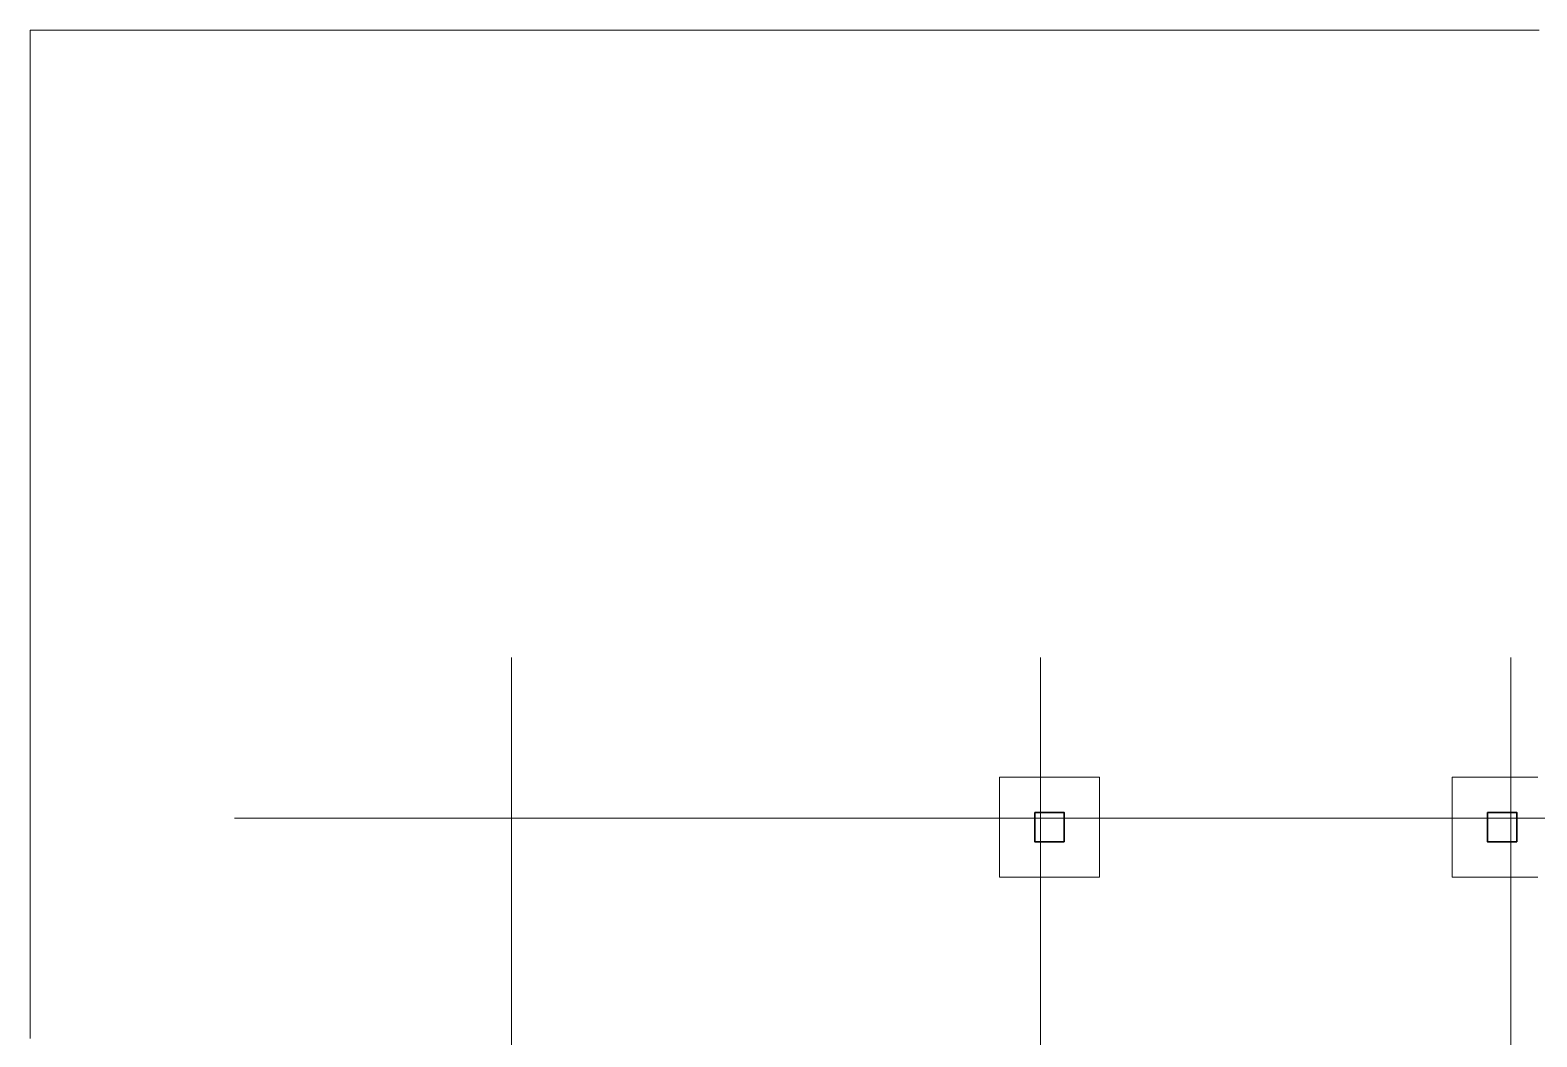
# Model space of a CAD drawing. Header units: metres. Extents: x -15 to 373, y -62 to 319.
# Drawn here: x -14.5 to 241.7, y 148.3 to 319.5 of the extents above; entities that cross this region are included whole.
import ezdxf

# ---------------------------------------------------------------- set-up
doc = ezdxf.new("R2010")
doc.units = ezdxf.units.M
for name, color, linetype in [('A-ANNO', 7, 'Continuous'), ('A-COLU', 7, 'Continuous'), ('A-MAT', 7, 'Continuous')]:
    doc.layers.add(name, color=color, linetype=linetype)

msp = doc.modelspace()

# ---------------------------------------------------------------- linework, layer by layer
at = {"layer": 'A-ANNO', "linetype": 'Continuous', "lineweight": 18, "true_color": 0x000000}
for p, q in [((67.31, 212.82), (67.31, 24.45)), ((157.31, 212.82), (157.31, 24.45)), ((237.31, 212.82), (237.31, 24.45)), ((20.21, 185.46), (280.69, 185.46))]:
    msp.add_line(p, q, dxfattribs=at)
at = {"layer": 'A-COLU', "linetype": 'Continuous', "lineweight": 35, "true_color": 0x000000}
for points in [[(156.31, 186.46), (156.81, 186.46), (157.31, 186.46), (157.81, 186.46), (158.31, 186.46), (158.81, 186.46), (159.31, 186.46), (159.81, 186.46), (160.31, 186.46), (160.81, 186.46), (161.31, 186.46)], [(156.31, 181.46), (156.31, 181.96), (156.31, 182.46), (156.31, 182.96), (156.31, 183.46), (156.31, 183.96), (156.31, 184.46), (156.31, 184.96), (156.31, 185.46), (156.31, 185.96), (156.31, 186.46)], [(161.31, 186.46), (161.31, 185.96), (161.31, 185.46), (161.31, 184.96), (161.31, 184.46), (161.31, 183.96), (161.31, 183.46), (161.31, 182.96), (161.31, 182.46), (161.31, 181.96), (161.31, 181.46)], [(233.31, 186.46), (233.81, 186.46), (234.31, 186.46), (234.81, 186.46), (235.31, 186.46), (235.81, 186.46), (236.31, 186.46), (236.81, 186.46), (237.31, 186.46), (237.81, 186.46), (238.31, 186.46)], [(233.31, 181.46), (233.31, 181.96), (233.31, 182.46), (233.31, 182.96), (233.31, 183.46), (233.31, 183.96), (233.31, 184.46), (233.31, 184.96), (233.31, 185.46), (233.31, 185.96), (233.31, 186.46)], [(238.31, 186.46), (238.31, 185.96), (238.31, 185.46), (238.31, 184.96), (238.31, 184.46), (238.31, 183.96), (238.31, 183.46), (238.31, 182.96), (238.31, 182.46), (238.31, 181.96), (238.31, 181.46)], [(161.31, 181.46), (160.81, 181.46), (160.31, 181.46), (159.81, 181.46), (159.31, 181.46), (158.81, 181.46), (158.31, 181.46), (157.81, 181.46), (157.31, 181.46), (156.81, 181.46), (156.31, 181.46)], [(238.31, 181.46), (237.81, 181.46), (237.31, 181.46), (236.81, 181.46), (236.31, 181.46), (235.81, 181.46), (235.31, 181.46), (234.81, 181.46), (234.31, 181.46), (233.81, 181.46), (233.31, 181.46)]]:
    msp.add_lwpolyline(points, dxfattribs=at)
for points in [[(156.31, 186.46), (156.81, 186.46), (157.31, 186.46), (157.81, 186.46), (158.31, 186.46), (158.81, 186.46), (159.31, 186.46), (159.81, 186.46), (160.31, 186.46), (160.81, 186.46), (161.31, 186.46), (161.31, 185.96), (161.31, 185.46), (161.31, 184.96), (161.31, 184.46), (161.31, 183.96), (161.31, 183.46), (161.31, 182.96), (161.31, 182.46), (161.31, 181.96), (161.31, 181.46), (160.81, 181.46), (160.31, 181.46), (159.81, 181.46), (159.31, 181.46), (158.81, 181.46), (158.31, 181.46), (157.81, 181.46), (157.31, 181.46), (156.81, 181.46), (156.31, 181.46), (156.31, 181.96), (156.31, 182.46), (156.31, 182.96), (156.31, 183.46), (156.31, 183.96), (156.31, 184.46), (156.31, 184.96), (156.31, 185.46), (156.31, 185.96), (156.31, 186.46)], [(233.31, 186.46), (233.81, 186.46), (234.31, 186.46), (234.81, 186.46), (235.31, 186.46), (235.81, 186.46), (236.31, 186.46), (236.81, 186.46), (237.31, 186.46), (237.81, 186.46), (238.31, 186.46), (238.31, 185.96), (238.31, 185.46), (238.31, 184.96), (238.31, 184.46), (238.31, 183.96), (238.31, 183.46), (238.31, 182.96), (238.31, 182.46), (238.31, 181.96), (238.31, 181.46), (237.81, 181.46), (237.31, 181.46), (236.81, 181.46), (236.31, 181.46), (235.81, 181.46), (235.31, 181.46), (234.81, 181.46), (234.31, 181.46), (233.81, 181.46), (233.31, 181.46), (233.31, 181.96), (233.31, 182.46), (233.31, 182.96), (233.31, 183.46), (233.31, 183.96), (233.31, 184.46), (233.31, 184.96), (233.31, 185.46), (233.31, 185.96), (233.31, 186.46)]]:
    msp.add_lwpolyline(points, close=True, dxfattribs=at)
at = {"layer": 'A-MAT', "linetype": 'Continuous', "lineweight": 18, "true_color": 0x000000}
for points in [[(-14.55, 319.49), (-14.55, 318.99), (-14.55, 318.49), (-14.55, 317.99), (-14.55, 317.49), (-14.55, 316.99), (-14.55, 316.49), (-14.55, 315.99), (-14.55, 315.49), (-14.55, 314.99), (-14.55, 314.49), (-14.55, 313.99), (-14.55, 313.49), (-14.55, 312.99), (-14.55, 312.49), (-14.55, 311.99), (-14.55, 311.49), (-14.55, 310.99), (-14.55, 310.49), (-14.55, 309.99), (-14.55, 309.49), (-14.55, 308.99), (-14.55, 308.49), (-14.55, 307.99), (-14.55, 307.49), (-14.55, 306.99), (-14.55, 306.49), (-14.55, 305.99), (-14.55, 305.49), (-14.55, 304.99), (-14.55, 304.49), (-14.55, 303.99), (-14.55, 303.49), (-14.55, 302.99), (-14.55, 302.49), (-14.55, 301.99), (-14.55, 301.49), (-14.55, 300.99), (-14.55, 300.49), (-14.55, 299.99), (-14.55, 299.49), (-14.55, 298.99), (-14.55, 298.49), (-14.55, 297.99), (-14.55, 297.49), (-14.55, 296.99), (-14.55, 296.49), (-14.55, 295.99), (-14.55, 295.49), (-14.55, 294.99), (-14.55, 294.49), (-14.55, 293.99), (-14.55, 293.49), (-14.55, 292.99), (-14.55, 292.49), (-14.55, 291.99), (-14.55, 291.49), (-14.55, 290.99), (-14.55, 290.49), (-14.55, 289.99), (-14.55, 289.49), (-14.55, 288.99), (-14.55, 288.49), (-14.55, 287.99), (-14.55, 287.49), (-14.55, 286.99), (-14.55, 286.49), (-14.55, 285.99), (-14.55, 285.49), (-14.55, 284.99), (-14.55, 284.49), (-14.55, 283.99), (-14.55, 283.49), (-14.55, 282.99), (-14.55, 282.49), (-14.55, 281.99), (-14.55, 281.49), (-14.55, 280.99), (-14.55, 280.49), (-14.55, 279.99), (-14.55, 279.49), (-14.55, 278.99), (-14.55, 278.49), (-14.55, 277.99), (-14.55, 277.49), (-14.55, 276.99), (-14.55, 276.49), (-14.55, 275.99), (-14.55, 275.49), (-14.55, 274.99), (-14.55, 274.49), (-14.55, 273.99), (-14.55, 273.49), (-14.55, 272.99), (-14.55, 272.49), (-14.55, 271.99), (-14.55, 271.49), (-14.55, 270.99), (-14.55, 270.49), (-14.55, 269.99), (-14.55, 269.49), (-14.55, 268.99), (-14.55, 268.49), (-14.55, 267.99), (-14.55, 267.49), (-14.55, 266.99), (-14.55, 266.49), (-14.55, 265.99), (-14.55, 265.49), (-14.55, 264.99), (-14.55, 264.49), (-14.55, 263.99), (-14.55, 263.49), (-14.55, 262.99), (-14.55, 262.49), (-14.55, 261.99), (-14.55, 261.49), (-14.55, 260.99), (-14.55, 260.49), (-14.55, 259.99), (-14.55, 259.49), (-14.55, 258.99), (-14.55, 258.49), (-14.55, 257.99), (-14.55, 257.49), (-14.55, 256.99), (-14.55, 256.49), (-14.55, 255.99), (-14.55, 255.49), (-14.55, 254.99), (-14.55, 254.49), (-14.55, 253.99), (-14.55, 253.49), (-14.55, 252.99), (-14.55, 252.49), (-14.55, 251.99), (-14.55, 251.49), (-14.55, 250.99), (-14.55, 250.49), (-14.55, 249.99), (-14.55, 249.49), (-14.55, 248.99), (-14.55, 248.49), (-14.55, 247.99), (-14.55, 247.49), (-14.55, 246.99), (-14.55, 246.49), (-14.55, 245.99), (-14.55, 245.49), (-14.55, 244.99), (-14.55, 244.49), (-14.55, 243.99), (-14.55, 243.49), (-14.55, 242.99), (-14.55, 242.49), (-14.55, 241.99), (-14.55, 241.49), (-14.55, 240.99), (-14.55, 240.49), (-14.55, 239.99), (-14.55, 239.49), (-14.55, 238.99), (-14.55, 238.49), (-14.55, 237.99), (-14.55, 237.49), (-14.55, 236.99), (-14.55, 236.49), (-14.55, 235.99), (-14.55, 235.49), (-14.55, 234.99), (-14.55, 234.49), (-14.55, 233.99), (-14.55, 233.49), (-14.55, 232.99), (-14.55, 232.49), (-14.55, 231.99), (-14.55, 231.49), (-14.55, 230.99), (-14.55, 230.49), (-14.55, 229.99), (-14.55, 229.49), (-14.55, 228.99), (-14.55, 228.49), (-14.55, 227.99), (-14.55, 227.49), (-14.55, 226.99), (-14.55, 226.49), (-14.55, 225.99), (-14.55, 225.49), (-14.55, 224.99), (-14.55, 224.49), (-14.55, 223.99), (-14.55, 223.49), (-14.55, 222.99), (-14.55, 222.49), (-14.55, 221.99), (-14.55, 221.49), (-14.55, 220.99), (-14.55, 220.49), (-14.55, 219.99), (-14.55, 219.49), (-14.55, 218.99), (-14.55, 218.49), (-14.55, 217.99), (-14.55, 217.49), (-14.55, 216.99), (-14.55, 216.49), (-14.55, 215.99), (-14.55, 215.49), (-14.55, 214.99), (-14.55, 214.49), (-14.55, 213.99), (-14.55, 213.49), (-14.55, 212.99), (-14.55, 212.49), (-14.55, 211.99), (-14.55, 211.49), (-14.55, 210.99), (-14.55, 210.49), (-14.55, 209.99), (-14.55, 209.49), (-14.55, 208.99), (-14.55, 208.49), (-14.55, 207.99), (-14.55, 207.49), (-14.55, 206.99), (-14.55, 206.49), (-14.55, 205.99), (-14.55, 205.49), (-14.55, 204.99), (-14.55, 204.49), (-14.55, 203.99), (-14.55, 203.5), (-14.55, 203), (-14.55, 202.5), (-14.55, 202), (-14.55, 201.5), (-14.55, 201), (-14.55, 200.5), (-14.55, 200), (-14.55, 199.5), (-14.55, 199), (-14.55, 198.5), (-14.55, 198), (-14.55, 197.5), (-14.55, 197), (-14.55, 196.5), (-14.55, 196), (-14.55, 195.5), (-14.55, 195), (-14.55, 194.5), (-14.55, 194), (-14.55, 193.5), (-14.55, 193), (-14.55, 192.5), (-14.55, 192), (-14.55, 191.5), (-14.55, 191), (-14.55, 190.5), (-14.55, 190), (-14.55, 189.5), (-14.55, 189), (-14.55, 188.5), (-14.55, 188), (-14.55, 187.5), (-14.55, 187), (-14.55, 186.5), (-14.55, 186), (-14.55, 185.5), (-14.55, 185), (-14.55, 184.5), (-14.55, 184), (-14.55, 183.5), (-14.55, 183), (-14.55, 182.5), (-14.55, 182), (-14.55, 181.5), (-14.55, 181), (-14.55, 180.5), (-14.55, 180), (-14.55, 179.5), (-14.55, 179), (-14.55, 178.5), (-14.55, 178), (-14.55, 177.5), (-14.55, 177), (-14.55, 176.5), (-14.55, 176), (-14.55, 175.5), (-14.55, 175), (-14.55, 174.5), (-14.55, 174), (-14.55, 173.5), (-14.55, 173), (-14.55, 172.5), (-14.55, 172), (-14.55, 171.5), (-14.55, 171), (-14.55, 170.5), (-14.55, 170), (-14.55, 169.5), (-14.55, 169), (-14.55, 168.5), (-14.55, 168), (-14.55, 167.5), (-14.55, 167), (-14.55, 166.5), (-14.55, 166), (-14.55, 165.5), (-14.55, 165), (-14.55, 164.5), (-14.55, 164), (-14.55, 163.5), (-14.55, 163), (-14.55, 162.5), (-14.55, 162), (-14.55, 161.5), (-14.55, 161), (-14.55, 160.5), (-14.55, 160), (-14.55, 159.5), (-14.55, 159), (-14.55, 158.5), (-14.55, 158), (-14.55, 157.5), (-14.55, 157), (-14.55, 156.5), (-14.55, 156), (-14.55, 155.5), (-14.55, 155), (-14.55, 154.5), (-14.55, 154), (-14.55, 153.5), (-14.55, 153), (-14.55, 152.5), (-14.55, 152), (-14.55, 151.5), (-14.55, 151), (-14.55, 150.5), (-14.55, 150), (-14.55, 149.5), (-14.55, 149), (-14.55, 148.5), (-14.55, 148)], [(242.14, 319.49), (241.64, 319.49), (241.14, 319.49), (240.64, 319.49), (240.14, 319.49), (239.64, 319.49), (239.14, 319.49), (238.64, 319.49), (238.14, 319.49), (237.64, 319.49), (237.14, 319.49), (236.64, 319.49), (236.15, 319.49), (235.65, 319.49), (235.15, 319.49), (234.65, 319.49), (234.15, 319.49), (233.65, 319.49), (233.15, 319.49), (232.65, 319.49), (232.15, 319.49), (231.65, 319.49), (231.15, 319.49), (230.65, 319.49), (230.15, 319.49), (229.65, 319.49), (229.15, 319.49), (228.65, 319.49), (228.15, 319.49), (227.66, 319.49), (227.16, 319.49), (226.66, 319.49), (226.16, 319.49), (225.66, 319.49), (225.16, 319.49), (224.66, 319.49), (224.16, 319.49), (223.66, 319.49), (223.16, 319.49), (222.66, 319.49), (222.16, 319.49), (221.66, 319.49), (221.16, 319.49), (220.66, 319.49), (220.16, 319.49), (219.67, 319.49), (219.17, 319.49), (218.67, 319.49), (218.17, 319.49), (217.67, 319.49), (217.17, 319.49), (216.67, 319.49), (216.17, 319.49), (215.67, 319.49), (215.17, 319.49), (214.67, 319.49), (214.17, 319.49), (213.67, 319.49), (213.17, 319.49), (212.67, 319.49), (212.17, 319.49), (211.68, 319.49), (211.18, 319.49), (210.68, 319.49), (210.18, 319.49), (209.68, 319.49), (209.18, 319.49), (208.68, 319.49), (208.18, 319.49), (207.68, 319.49), (207.18, 319.49), (206.68, 319.49), (206.18, 319.49), (205.68, 319.49), (205.18, 319.49), (204.68, 319.49), (204.18, 319.49), (203.68, 319.49), (203.19, 319.49), (202.69, 319.49), (202.19, 319.49), (201.69, 319.49), (201.19, 319.49), (200.69, 319.49), (200.19, 319.49), (199.69, 319.49), (199.19, 319.49), (198.69, 319.49), (198.19, 319.49), (197.69, 319.49), (197.19, 319.49), (196.69, 319.49), (196.19, 319.49), (195.69, 319.49), (195.2, 319.49), (194.7, 319.49), (194.2, 319.49), (193.7, 319.49), (193.2, 319.49), (192.7, 319.49), (192.2, 319.49), (191.7, 319.49), (191.2, 319.49), (190.7, 319.49), (190.2, 319.49), (189.7, 319.49), (189.2, 319.49), (188.7, 319.49), (188.2, 319.49), (187.7, 319.49), (187.21, 319.49), (186.71, 319.49), (186.21, 319.49), (185.71, 319.49), (185.21, 319.49), (184.71, 319.49), (184.21, 319.49), (183.71, 319.49), (183.21, 319.49), (182.71, 319.49), (182.21, 319.49), (181.71, 319.49), (181.21, 319.49), (180.71, 319.49), (180.21, 319.49), (179.71, 319.49), (179.22, 319.49), (178.72, 319.49), (178.22, 319.49), (177.72, 319.49), (177.22, 319.49), (176.72, 319.49), (176.22, 319.49), (175.72, 319.49), (175.22, 319.49), (174.72, 319.49), (174.22, 319.49), (173.72, 319.49), (173.22, 319.49), (172.72, 319.49), (172.22, 319.49), (171.72, 319.49), (171.22, 319.49), (170.73, 319.49), (170.23, 319.49), (169.73, 319.49), (169.23, 319.49), (168.73, 319.49), (168.23, 319.49), (167.73, 319.49), (167.23, 319.49), (166.73, 319.49), (166.23, 319.49), (165.73, 319.49), (165.23, 319.49), (164.73, 319.49), (164.23, 319.49), (163.73, 319.49), (163.23, 319.49), (162.74, 319.49), (162.24, 319.49), (161.74, 319.49), (161.24, 319.49), (160.74, 319.49), (160.24, 319.49), (159.74, 319.49), (159.24, 319.49), (158.74, 319.49), (158.24, 319.49), (157.74, 319.49), (157.24, 319.49), (156.74, 319.49), (156.24, 319.49), (155.74, 319.49), (155.24, 319.49), (154.75, 319.49), (154.25, 319.49), (153.75, 319.49), (153.25, 319.49), (152.75, 319.49), (152.25, 319.49), (151.75, 319.49), (151.25, 319.49), (150.75, 319.49), (150.25, 319.49), (149.75, 319.49), (149.25, 319.49), (148.75, 319.49), (148.25, 319.49), (147.75, 319.49), (147.25, 319.49), (146.76, 319.49), (146.26, 319.49), (145.76, 319.49), (145.26, 319.49), (144.76, 319.49), (144.26, 319.49), (143.76, 319.49), (143.26, 319.49), (142.76, 319.49), (142.26, 319.49), (141.76, 319.49), (141.26, 319.49), (140.76, 319.49), (140.26, 319.49), (139.76, 319.49), (139.26, 319.49), (138.76, 319.49), (138.27, 319.49), (137.77, 319.49), (137.27, 319.49), (136.77, 319.49), (136.27, 319.49), (135.77, 319.49), (135.27, 319.49), (134.77, 319.49), (134.27, 319.49), (133.77, 319.49), (133.27, 319.49), (132.77, 319.49), (132.27, 319.49), (131.77, 319.49), (131.27, 319.49), (130.77, 319.49), (130.28, 319.49), (129.78, 319.49), (129.28, 319.49), (128.78, 319.49), (128.28, 319.49), (127.78, 319.49), (127.28, 319.49), (126.78, 319.49), (126.28, 319.49), (125.78, 319.49), (125.28, 319.49), (124.78, 319.49), (124.28, 319.49), (123.78, 319.49), (123.28, 319.49), (122.78, 319.49), (122.29, 319.49), (121.79, 319.49), (121.29, 319.49), (120.79, 319.49), (120.29, 319.49), (119.79, 319.49), (119.29, 319.49), (118.79, 319.49), (118.29, 319.49), (117.79, 319.49), (117.29, 319.49), (116.79, 319.49), (116.29, 319.49), (115.79, 319.49), (115.29, 319.49), (114.79, 319.49), (114.29, 319.49), (113.8, 319.49), (113.3, 319.49), (112.8, 319.49), (112.3, 319.49), (111.8, 319.49), (111.3, 319.49), (110.8, 319.49), (110.3, 319.49), (109.8, 319.49), (109.3, 319.49), (108.8, 319.49), (108.3, 319.49), (107.8, 319.49), (107.3, 319.49), (106.8, 319.49), (106.3, 319.49), (105.81, 319.49), (105.31, 319.49), (104.81, 319.49), (104.31, 319.49), (103.81, 319.49), (103.31, 319.49), (102.81, 319.49), (102.31, 319.49), (101.81, 319.49), (101.31, 319.49), (100.81, 319.49), (100.31, 319.49), (99.81, 319.49), (99.31, 319.49), (98.81, 319.49), (98.31, 319.49), (97.82, 319.49), (97.32, 319.49), (96.82, 319.49), (96.32, 319.49), (95.82, 319.49), (95.32, 319.49), (94.82, 319.49), (94.32, 319.49), (93.82, 319.49), (93.32, 319.49), (92.82, 319.49), (92.32, 319.49), (91.82, 319.49), (91.32, 319.49), (90.82, 319.49), (90.32, 319.49), (89.83, 319.49), (89.33, 319.49), (88.83, 319.49), (88.33, 319.49), (87.83, 319.49), (87.33, 319.49), (86.83, 319.49), (86.33, 319.49), (85.83, 319.49), (85.33, 319.49), (84.83, 319.49), (84.33, 319.49), (83.83, 319.49), (83.33, 319.49), (82.83, 319.49), (82.33, 319.49), (81.83, 319.49), (81.34, 319.49), (80.84, 319.49), (80.34, 319.49), (79.84, 319.49), (79.34, 319.49), (78.84, 319.49), (78.34, 319.49), (77.84, 319.49), (77.34, 319.49), (76.84, 319.49), (76.34, 319.49), (75.84, 319.49), (75.34, 319.49), (74.84, 319.49), (74.34, 319.49), (73.84, 319.49), (73.35, 319.49), (72.85, 319.49), (72.35, 319.49), (71.85, 319.49), (71.35, 319.49), (70.85, 319.49), (70.35, 319.49), (69.85, 319.49), (69.35, 319.49), (68.85, 319.49), (68.35, 319.49), (67.85, 319.49), (67.35, 319.49), (66.85, 319.49), (66.35, 319.49), (65.85, 319.49), (65.36, 319.49), (64.86, 319.49), (64.36, 319.49), (63.86, 319.49), (63.36, 319.49), (62.86, 319.49), (62.36, 319.49), (61.86, 319.49), (61.36, 319.49), (60.86, 319.49), (60.36, 319.49), (59.86, 319.49), (59.36, 319.49), (58.86, 319.49), (58.36, 319.49), (57.86, 319.49), (57.37, 319.49), (56.87, 319.49), (56.37, 319.49), (55.87, 319.49), (55.37, 319.49), (54.87, 319.49), (54.37, 319.49), (53.87, 319.49), (53.37, 319.49), (52.87, 319.49), (52.37, 319.49), (51.87, 319.49), (51.37, 319.49), (50.87, 319.49), (50.37, 319.49), (49.87, 319.49), (49.37, 319.49), (48.88, 319.49), (48.38, 319.49), (47.88, 319.49), (47.38, 319.49), (46.88, 319.49), (46.38, 319.49), (45.88, 319.49), (45.38, 319.49), (44.88, 319.49), (44.38, 319.49), (43.88, 319.49), (43.38, 319.49), (42.88, 319.49), (42.38, 319.49), (41.88, 319.49), (41.38, 319.49), (40.89, 319.49), (40.39, 319.49), (39.89, 319.49), (39.39, 319.49), (38.89, 319.49), (38.39, 319.49), (37.89, 319.49), (37.39, 319.49), (36.89, 319.49), (36.39, 319.49), (35.89, 319.49), (35.39, 319.49), (34.89, 319.49), (34.39, 319.49), (33.89, 319.49), (33.39, 319.49), (32.9, 319.49), (32.4, 319.49), (31.9, 319.49), (31.4, 319.49), (30.9, 319.49), (30.4, 319.49), (29.9, 319.49), (29.4, 319.49), (28.9, 319.49), (28.4, 319.49), (27.9, 319.49), (27.4, 319.49), (26.9, 319.49), (26.4, 319.49), (25.9, 319.49), (25.4, 319.49), (24.9, 319.49), (24.41, 319.49), (23.91, 319.49), (23.41, 319.49), (22.91, 319.49), (22.41, 319.49), (21.91, 319.49), (21.41, 319.49), (20.91, 319.49), (20.41, 319.49), (19.91, 319.49), (19.41, 319.49), (18.91, 319.49), (18.41, 319.49), (17.91, 319.49), (17.41, 319.49), (16.91, 319.49), (16.42, 319.49), (15.92, 319.49), (15.42, 319.49), (14.92, 319.49), (14.42, 319.49), (13.92, 319.49), (13.42, 319.49), (12.92, 319.49), (12.42, 319.49), (11.92, 319.49), (11.42, 319.49), (10.92, 319.49), (10.42, 319.49), (9.92, 319.49), (9.42, 319.49), (8.92, 319.49), (8.43, 319.49), (7.93, 319.49), (7.43, 319.49), (6.93, 319.49), (6.43, 319.49), (5.93, 319.49), (5.43, 319.49), (4.93, 319.49), (4.43, 319.49), (3.93, 319.49), (3.43, 319.49), (2.93, 319.49), (2.43, 319.49), (1.93, 319.49), (1.43, 319.49), (0.93, 319.49), (0.44, 319.49), (-0.06, 319.49), (-0.56, 319.49), (-1.06, 319.49), (-1.56, 319.49), (-2.06, 319.49), (-2.56, 319.49), (-3.06, 319.49), (-3.56, 319.49), (-4.06, 319.49), (-4.56, 319.49), (-5.06, 319.49), (-5.56, 319.49), (-6.06, 319.49), (-6.56, 319.49), (-7.06, 319.49), (-7.56, 319.49), (-8.05, 319.49), (-8.55, 319.49), (-9.05, 319.49), (-9.55, 319.49), (-10.05, 319.49), (-10.55, 319.49), (-11.05, 319.49), (-11.55, 319.49), (-12.05, 319.49), (-12.55, 319.49), (-13.05, 319.49), (-13.55, 319.49), (-14.05, 319.49), (-14.55, 319.49)], [(150.31, 192.46), (150.31, 192.46), (150.31, 192.46), (150.31, 192.46), (150.31, 192.46), (150.31, 192.46), (150.31, 192.46), (150.31, 192.46), (150.31, 192.46)], [(150.31, 192.46), (150.31, 192.46), (150.31, 192.46), (150.31, 192.46), (150.31, 192.46), (150.31, 192.46), (150.31, 192.46), (150.31, 192.46), (150.31, 192.46)], [(150.31, 192.46), (150.31, 191.97), (150.31, 191.49), (150.31, 191), (150.31, 190.52), (150.31, 190.03), (150.31, 189.55), (150.31, 189.06), (150.31, 188.57), (150.31, 188.09), (150.31, 187.6), (150.31, 187.12), (150.31, 186.63), (150.31, 186.15), (150.31, 185.66), (150.31, 185.17), (150.31, 184.69), (150.31, 184.2), (150.31, 183.72), (150.31, 183.23), (150.31, 182.75), (150.31, 182.26), (150.31, 181.77), (150.31, 181.29), (150.31, 180.8), (150.31, 180.32), (150.31, 179.83), (150.31, 179.35), (150.31, 178.86), (150.31, 178.37), (150.31, 177.89), (150.31, 177.4), (150.31, 176.92), (150.31, 176.43), (150.31, 175.95), (150.31, 175.46)], [(167.31, 192.46), (166.82, 192.46), (166.34, 192.46), (165.85, 192.46), (165.36, 192.46), (164.88, 192.46), (164.39, 192.46), (163.91, 192.46), (163.42, 192.46), (162.94, 192.46), (162.45, 192.46), (161.96, 192.46), (161.48, 192.46), (160.99, 192.46), (160.51, 192.46), (160.02, 192.46), (159.54, 192.46), (159.05, 192.46), (158.56, 192.46), (158.08, 192.46), (157.59, 192.46), (157.11, 192.46), (156.62, 192.46), (156.14, 192.46), (155.65, 192.46), (155.16, 192.46), (154.68, 192.46), (154.19, 192.46), (153.71, 192.46), (153.22, 192.46), (152.74, 192.46), (152.25, 192.46), (151.76, 192.46), (151.28, 192.46), (150.79, 192.46), (150.31, 192.46)], [(167.31, 192.46), (167.31, 192.46), (167.31, 192.46), (167.31, 192.46), (167.31, 192.46), (167.31, 192.46), (167.31, 192.46), (167.31, 192.46), (167.31, 192.46)], [(167.31, 192.46), (167.31, 192.46), (167.31, 192.46), (167.31, 192.46), (167.31, 192.46), (167.31, 192.46), (167.31, 192.46), (167.31, 192.46), (167.31, 192.46)], [(167.31, 175.46), (167.31, 175.95), (167.31, 176.43), (167.31, 176.92), (167.31, 177.4), (167.31, 177.89), (167.31, 178.37), (167.31, 178.86), (167.31, 179.35), (167.31, 179.83), (167.31, 180.32), (167.31, 180.8), (167.31, 181.29), (167.31, 181.77), (167.31, 182.26), (167.31, 182.75), (167.31, 183.23), (167.31, 183.72), (167.31, 184.2), (167.31, 184.69), (167.31, 185.17), (167.31, 185.66), (167.31, 186.15), (167.31, 186.63), (167.31, 187.12), (167.31, 187.6), (167.31, 188.09), (167.31, 188.57), (167.31, 189.06), (167.31, 189.55), (167.31, 190.03), (167.31, 190.52), (167.31, 191), (167.31, 191.49), (167.31, 191.97), (167.31, 192.46)], [(227.31, 192.46), (227.31, 191.97), (227.31, 191.49), (227.31, 191), (227.31, 190.52), (227.31, 190.03), (227.31, 189.55), (227.31, 189.06), (227.31, 188.57), (227.31, 188.09), (227.31, 187.6), (227.31, 187.12), (227.31, 186.63), (227.31, 186.15), (227.31, 185.66), (227.31, 185.17), (227.31, 184.69), (227.31, 184.2), (227.31, 183.72), (227.31, 183.23), (227.31, 182.75), (227.31, 182.26), (227.31, 181.77), (227.31, 181.29), (227.31, 180.8), (227.31, 180.32), (227.31, 179.83), (227.31, 179.35), (227.31, 178.86), (227.31, 178.37), (227.31, 177.89), (227.31, 177.4), (227.31, 176.92), (227.31, 176.43), (227.31, 175.95), (227.31, 175.46)], [(241.88, 192.46), (241.39, 192.46), (240.91, 192.46), (240.42, 192.46), (239.94, 192.46), (239.45, 192.46), (238.96, 192.46), (238.48, 192.46), (237.99, 192.46), (237.51, 192.46), (237.02, 192.46), (236.54, 192.46), (236.05, 192.46), (235.56, 192.46), (235.08, 192.46), (234.59, 192.46), (234.11, 192.46), (233.62, 192.46), (233.14, 192.46), (232.65, 192.46), (232.16, 192.46), (231.68, 192.46), (231.19, 192.46), (230.71, 192.46), (230.22, 192.46), (229.74, 192.46), (229.25, 192.46), (228.76, 192.46), (228.28, 192.46), (227.79, 192.46), (227.31, 192.46)], [(150.31, 175.46), (150.31, 175.46), (150.31, 175.46), (150.31, 175.46), (150.31, 175.46), (150.31, 175.46), (150.31, 175.46), (150.31, 175.46), (150.31, 175.46)], [(150.31, 175.46), (150.79, 175.46), (151.28, 175.46), (151.76, 175.46), (152.25, 175.46), (152.74, 175.46), (153.22, 175.46), (153.71, 175.46), (154.19, 175.46), (154.68, 175.46), (155.16, 175.46), (155.65, 175.46), (156.14, 175.46), (156.62, 175.46), (157.11, 175.46), (157.59, 175.46), (158.08, 175.46), (158.56, 175.46), (159.05, 175.46), (159.54, 175.46), (160.02, 175.46), (160.51, 175.46), (160.99, 175.46), (161.48, 175.46), (161.96, 175.46), (162.45, 175.46), (162.94, 175.46), (163.42, 175.46), (163.91, 175.46), (164.39, 175.46), (164.88, 175.46), (165.36, 175.46), (165.85, 175.46), (166.34, 175.46), (166.82, 175.46), (167.31, 175.46)], [(167.31, 175.46), (167.31, 175.46), (167.31, 175.46), (167.31, 175.46), (167.31, 175.46), (167.31, 175.46), (167.31, 175.46), (167.31, 175.46), (167.31, 175.46)], [(227.31, 175.46), (227.79, 175.46), (228.28, 175.46), (228.76, 175.46), (229.25, 175.46), (229.74, 175.46), (230.22, 175.46), (230.71, 175.46), (231.19, 175.46), (231.68, 175.46), (232.16, 175.46), (232.65, 175.46), (233.14, 175.46), (233.62, 175.46), (234.11, 175.46), (234.59, 175.46), (235.08, 175.46), (235.56, 175.46), (236.05, 175.46), (236.54, 175.46), (237.02, 175.46), (237.51, 175.46), (237.99, 175.46), (238.48, 175.46), (238.96, 175.46), (239.45, 175.46), (239.94, 175.46), (240.42, 175.46), (240.91, 175.46), (241.39, 175.46), (241.88, 175.46)]]:
    msp.add_lwpolyline(points, dxfattribs=at)

doc.saveas('drawing.dxf')
